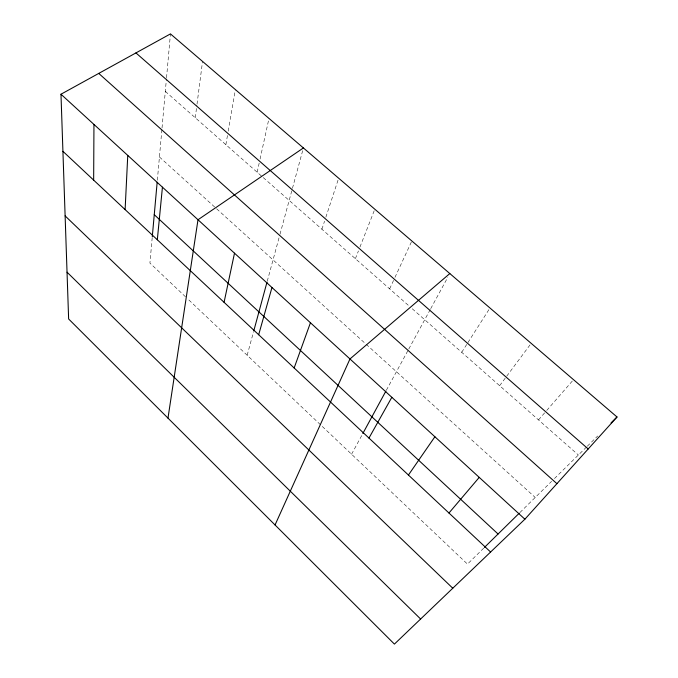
<?xml version="1.0" encoding="UTF-8"?>
<svg xmlns="http://www.w3.org/2000/svg" width="678" height="678" viewBox="0 0 678 678"><rect width="100%" height="100%" fill="white"/><g stroke="black" fill="none" stroke-linecap="round" stroke-linejoin="round"><path stroke-width="0.51" stroke-dasharray="3.39 2.54" d="M152.203 237.605L149.923 263.072L186.399 297.65M157.347 180.238L161.932 128.989M162.025 127.947L166.432 78.834M166.525 77.784L170.458 33.9M195.264 117.743L196.874 105.226M197.01 104.183L202.536 61.418M225.876 144.694L227.486 135.337M228.206 131.176L235.368 89.589M257.174 172.246L259.182 163.11M260.072 159.042L268.98 118.421M247.165 355.255L253.513 331.864M267.251 281.226L279.726 235.232M279.997 234.241L292.184 189.315M292.455 188.306L303.405 147.957M321.906 229.223L324.533 221.223M325.847 217.223L338.669 178.204M355.382 258.699L358.433 250.936M359.95 247.055L374.807 209.205M389.638 288.862L394.528 278.327M394.969 277.37L411.843 240.978M351.568 454.218L362.849 433.479M386.358 390.248L408.283 349.924M408.783 349.017L430.233 309.575M430.733 308.651L447.811 277.251M461.71 352.306L467.362 343.441M467.922 342.56L489.965 307.99M499.635 385.689L531.179 343.356M538.51 419.911L546.061 411.232M546.748 410.444L573.52 379.672M483.702 548.155L467.489 564.104L187.153 298.362M519.933 512.517L551.604 481.346M554.477 478.524L586.555 446.971M587.292 446.234L597.699 435.996M165.305 91.369L409.122 306.007M412.241 308.753L578.376 455.006M159.432 156.965L215.079 207.392M216.629 208.799L364.603 342.865M366.154 344.271L535.222 497.466"/><path stroke-width="1.02" d="M93.657 180.128L93.954 124.438M125.116 209.604L127.761 155.406M152.296 236.605L157.16 182.263M157.321 239.775L162.432 187.17M167.983 418.123L198.001 219.748L303.405 147.957M224.071 302.32L234.503 253.182M253.775 330.906L266.971 282.243M258.682 334.746L271.963 287.506M294.15 367.976L310.439 322.753M275.048 524.975L349.967 358.959L449.819 273.556M362.849 433.479L385.875 391.138M368.959 438.064L391.825 397.308M408.427 475.041L434.903 436.759M448.955 513.017L479.236 477.38M524.891 519.204L617.022 416.995L170.458 33.9L60.978 94.225L68.631 318.974L394.418 644.1L524.891 519.204L60.978 94.225M484.431 547.434L519.204 513.229M611.073 422.843L617.022 416.995M135.939 52.918L588.199 448.972M98.751 73.41L556.918 483.677M154.253 214.68L498.067 534.018M62.927 151.33L490.601 552.028M65.122 215.901L452.785 588.233M67.037 272.175L420.623 619.022"/></g></svg>
